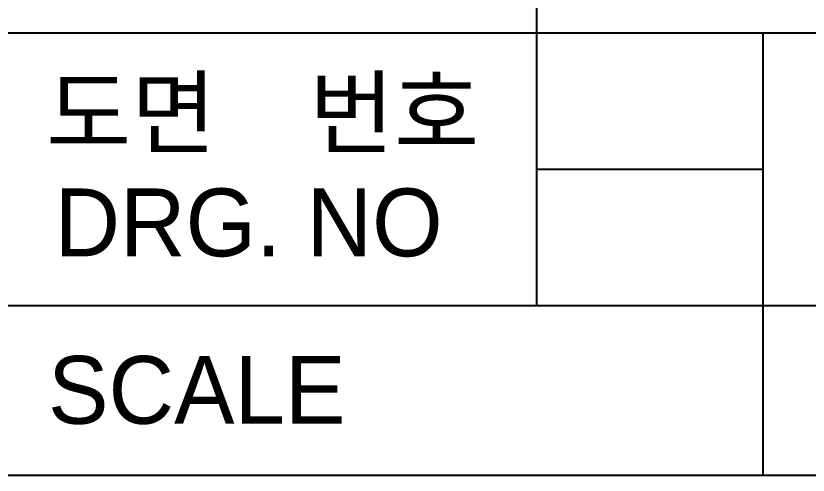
# Model space of a CAD drawing. Header units: millimetres. Extents: x 1599 to 2158, y -510 to -79.
# Drawn here: x 2015.56 to 2043.58, y -482.46 to -466.21 of the extents above; entities that cross this region are included whole.
import ezdxf

# ---------------------------------------------------------------- set-up
doc = ezdxf.new("R2010")
doc.units = ezdxf.units.MM
doc.styles.add('ROMANS', font='txt', dxfattribs={"height": 0.2})

msp = doc.modelspace()

# ---------------------------------------------------------------- linework, layer by layer
at = {"color": 6, "linetype": 'Continuous'}
for p, q in [((2033.988, -476.464), (2033.988, -449.798)), ((2014.988, -466.814), (2130.488, -466.814)), ((2041.988, -476.464), (2041.988, -466.814)), ((2033.988, -471.639), (2041.988, -471.639)), ((2014.988, -476.464), (2130.488, -476.464)), ((2041.988, -482.464), (2041.988, -476.464)), ((1989.988, -482.464), (2130.488, -482.464))]:
    msp.add_line(p, q, dxfattribs=at)

# ---------------------------------------------------------------- texts
at = {"color": 4, "char_height": 2.4, "attachment_point": 5, "style": 'ROMANS'}
for s, insert in [('{\\fﾱﾼﾸﾲￃﾼ|b0|i0|c129|p49;도면\u3000번호 }', (2024.288, -469.739)), ('{\\fﾱﾼﾸﾲￃﾼ|b0|i0|c129|p49;DRG. NO }', (2023.788, -473.539)), ('{\\fﾱﾼﾸﾲￃﾼ|b0|i0|c129|p49;SCALE }', (2021.956, -479.464))]:
    msp.add_mtext(s, dxfattribs=dict(at, insert=insert))

doc.saveas('drawing.dxf')
